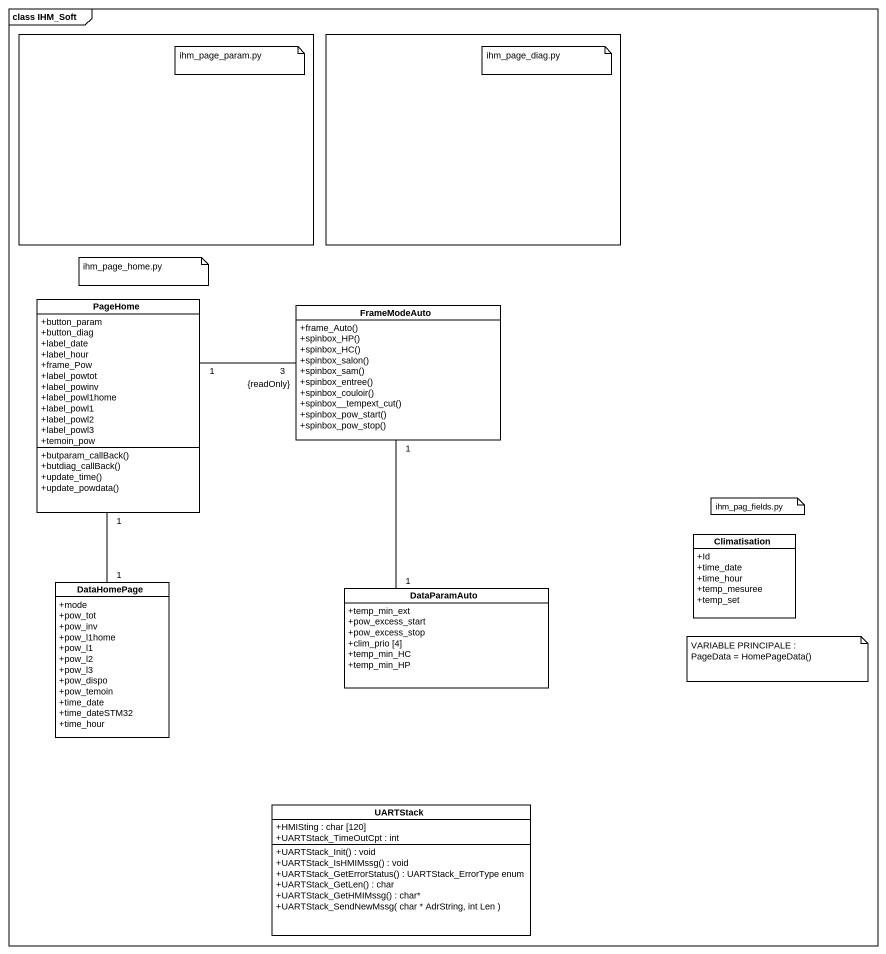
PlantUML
@startuml
mainframe class IHM_Soft
allowmixing
hide circle
hide empty members
skinparam classAttributeIconSize 0
rectangle " " as rectangle1
rectangle " " as rectangle2
class PageHome {
  +button_param
  +button_diag
  +label_date
  +label_hour
  +frame_Pow
  +label_powtot
  +label_powinv
  +label_powl1home
  +label_powl1
  +label_powl2
  +label_powl3
  +temoin_pow
  +butparam_callBack()
  +butdiag_callBack()
  +update_time()
  +update_powdata()
}
class FrameModeAuto {
  +frame_Auto()
  +spinbox_HP()
  +spinbox_HC()
  +spinbox_salon()
  +spinbox_sam()
  +spinbox_entree()
  +spinbox_couloir()
  +spinbox__tempext_cut()
  +spinbox_pow_start()
  +spinbox_pow_stop()
}
class Climatisation {
  +Id
  +time_date
  +time_hour
  +temp_mesuree
  +temp_set
}
class DataHomePage {
  +mode
  +pow_tot
  +pow_inv
  +pow_l1home
  +pow_l1
  +pow_l2
  +pow_l3
  +pow_dispo
  +pow_temoin
  +time_date
  +time_dateSTM32
  +time_hour
}
class DataParamAuto {
  +temp_min_ext
  +pow_excess_start
  +pow_excess_stop
  +clim_prio [4]
  +temp_min_HC
  +temp_min_HP
}
class UARTStack {
  +HMISting : char [120]
  +UARTStack_TimeOutCpt : int
  +UARTStack_Init() : void
  +UARTStack_IsHMIMssg() : void
  +UARTStack_GetErrorStatus() : UARTStack_ErrorType enum
  +UARTStack_GetLen() : char
  +UARTStack_GetHMIMssg() : char*
  +UARTStack_SendNewMssg( char * AdrString, int Len )
}
PageHome "1" -right- "{readOnly}\n3" FrameModeAuto
PageHome "1" -- "1" DataHomePage
FrameModeAuto "1" -- "1" DataParamAuto
note as N1
  ihm_page_param.py
end note
note as N2
  ihm_page_diag.py
end note
note as N3
  ihm_page_home.py
end note
note as N4
  ihm_pag_fields.py
end note
note as N5
  VARIABLE PRINCIPALE :
  PageData = HomePageData()
end note
@enduml
